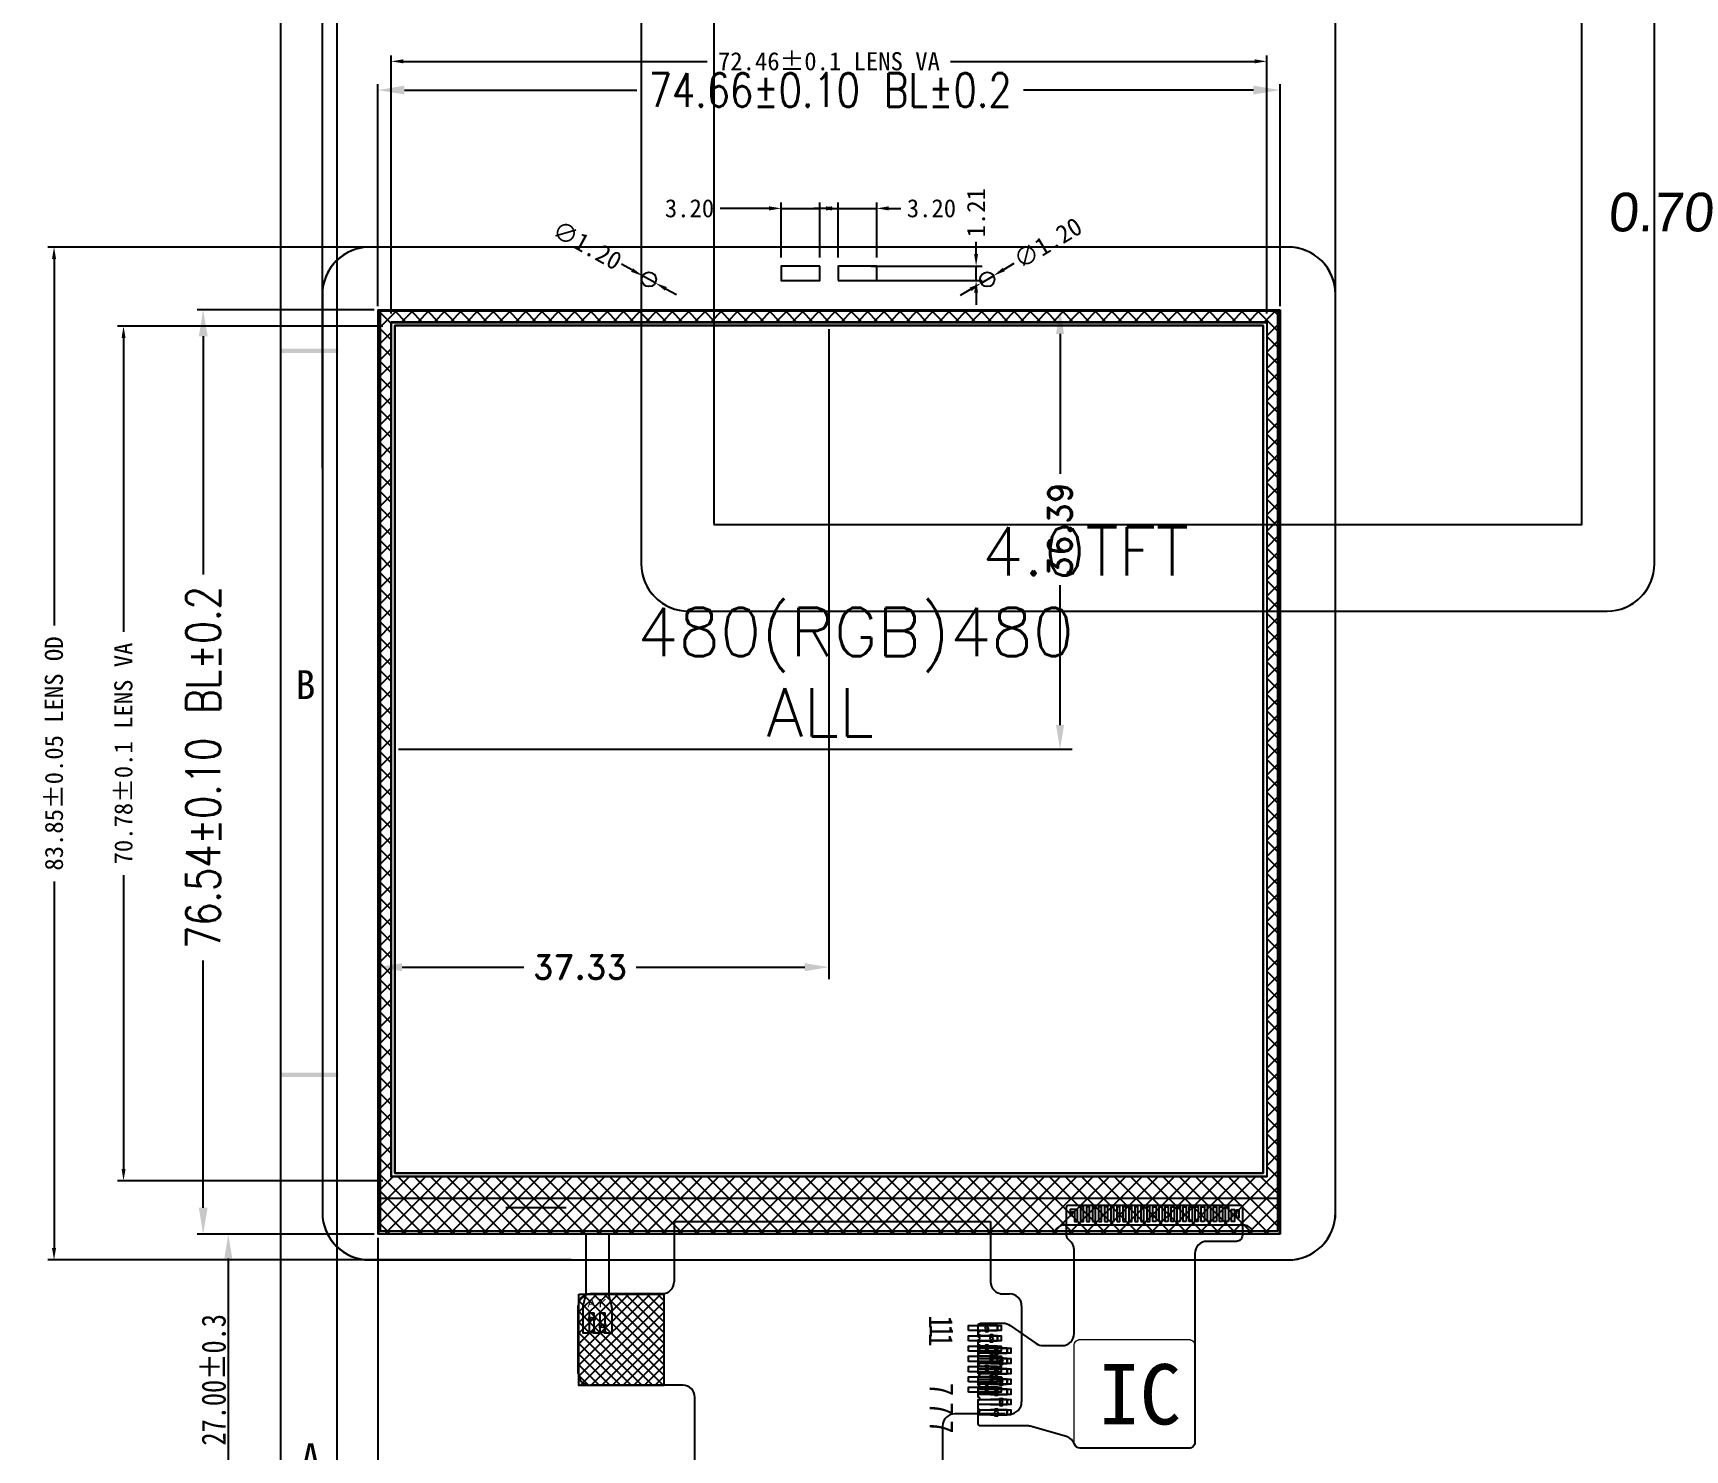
# Model space of a CAD drawing. Extents: x -144 to 4730, y -3845 to 502.
# Drawn here: x 732 to 868.8, y -346.6 to -229.3 of the extents above; entities that cross this region are included whole.
import ezdxf

# ---------------------------------------------------------------- set-up
doc = ezdxf.new("R2010")
doc.units = 0
doc.header["$LTSCALE"] = 15
doc.header["$MEASUREMENT"] = 0
doc.linetypes.add('CENTER', pattern=[0.6, 0.375, -0.075, 0.075, -0.075])
doc.linetypes.add('DASHDOT2', pattern=[0.5, 0.25, -0.125, 0, -0.125])
doc.layers.get('0').update_dxf_attribs({"linetype": 'CONTINUOUS'})
doc.layers.get('Defpoints').update_dxf_attribs({"linetype": 'CONTINUOUS'})
for name, color, linetype in [('02___PRT_ALL_AXES', 7, 'CONTINUOUS'), ('Cover lens', 6, 'CONTINUOUS'), ('dim', 3, 'CONTINUOUS'), ('Format', 7, 'CONTINUOUS'), ('FPC', 5, 'CONTINUOUS'), ('TOP ITO', 3, 'CONTINUOUS')]:
    doc.layers.add(name, color=color, linetype=linetype)
doc.styles.add('A', font='txt.shx', dxfattribs={"width": 0.8})
doc.styles.get("Standard").update_dxf_attribs({"font": 'txt', "width": 0.8})
doc.styles.add('TXT', font='txt.shx')
doc.styles.add('宋体', font='宋体.ttf')
doc.styles.add('标准', font='arial.ttf', dxfattribs={"oblique": 5})
doc.styles.add('标注', font='romand.shx')
doc.dimstyles.new('ISO-25$0', dxfattribs={"dimtxt": 2, "dimasz": 2, "dimexe": 1, "dimexo": 0.3, "dimgap": 0.6, "dimtad": 0, "dimzin": 1, "dimdsep": 46, "dimtxsty": '标注', "dimcen": 0, "dimclrd": 3, "dimclre": 3, "dimclrt": 3, "dimadec": 0, "dimazin": 0, "dimtfac": 1, "dimtmove": 0, "dimatfit": 3, "dimfxl": 0, "dimtolj": 1, "dimarcsym": 0})
doc.dimstyles.new('MSTD', dxfattribs={"dimtxt": 3.2, "dimasz": 1.4, "dimexe": 0.5, "dimexo": 0.5, "dimgap": 0.5, "dimtad": 0, "dimzin": 1, "dimdsep": 46, "dimtxsty": '标准', "dimcen": 0, "dimclrd": 5, "dimclre": 5, "dimclrt": 3, "dimadec": 1, "dimazin": 2, "dimtfac": 0.5, "dimtmove": 0, "dimatfit": 3, "dimfxl": 0, "dimlwd": -1, "dimarcsym": 0})
doc.dimstyles.new('SL', dxfattribs={"dimtxt": 1.5, "dimasz": 1, "dimexe": 0.5, "dimexo": 0.7, "dimgap": 0.5, "dimtad": 0, "dimzin": 1, "dimdsep": 46, "dimtxsty": 'Standard', "dimcen": 0.09, "dimclrd": 256, "dimclre": 256, "dimclrt": 256, "dimadec": 1, "dimazin": 0, "dimtfac": 1, "dimtmove": 0, "dimatfit": 0, "dimfxl": 0, "dimtolj": 1, "dimtzin": 0, "dimarcsym": 0})
doc.dimstyles.new('副本REF(2) 2', dxfattribs={"dimtxt": 2.8, "dimasz": 2.2, "dimexe": 0.5, "dimexo": 0.3, "dimgap": 0.5, "dimtad": 0, "dimzin": 1, "dimdsep": 46, "dimtxsty": 'A', "dimcen": 0.09, "dimclrd": 256, "dimclre": 256, "dimclrt": 256, "dimadec": 1, "dimazin": 2, "dimtfac": 1, "dimtmove": 0, "dimatfit": 3, "dimfxl": 0, "dimtolj": 1, "dimtzin": 0, "dimarcsym": 0})
doc.dimstyles.new('研发标准', dxfattribs={"dimtxt": 2, "dimasz": 2, "dimexe": 1, "dimexo": 0.3, "dimgap": 0.2, "dimtad": 1, "dimzin": 1, "dimdsep": 46, "dimtxsty": 'Standard', "dimcen": 0, "dimazin": 2, "dimtp": 0.05, "dimtm": 0.05, "dimtfac": 1, "dimtofl": 0, "dimtmove": 0, "dimatfit": 3, "dimfxl": 0, "dimtolj": 1, "dimtzin": 0, "dimarcsym": 0})

# ---------------------------------------------------------------- blocks, each defined once
blk = doc.blocks.new('*D447')
at = {"layer": 'Defpoints', "color": 0, "lineweight": -3}
for p in [(839.84, -226.54), (839.84, -264.81), (755.99, -265.97)]:
    blk.add_point(p, dxfattribs=at)
at = {"layer": 'dim', "color": 4, "lineweight": -2}
for p, q in [((755.99, -265.27), (755.99, -226.04)), ((756.99, -226.54), (787.3, -226.54)), ((808.52, -226.54), (838.84, -226.54)), ((839.84, -264.11), (839.84, -226.04))]:
    blk.add_line(p, q, dxfattribs=at)
for points in [[(756.99, -226.71), (756.99, -226.38), (755.99, -226.54)], [(838.84, -226.38), (838.84, -226.71), (839.84, -226.54)]]:
    blk.add_solid(points, dxfattribs=at)
at = {"layer": 'dim', "color": 4, "lineweight": -2, "insert": (797.91, -226.54), "char_height": 1.5, "attachment_point": 5, "style": '宋体'}
blk.add_mtext('\\A1;83.85%%P0.05 LENS OD', dxfattribs=at)
blk = doc.blocks.new('*D448')
at = {"layer": 'Defpoints', "color": 0, "lineweight": -3}
for p in [(773.59, -246.97), (733.78, -330.82), (777.27, -330.82)]:
    blk.add_point(p, dxfattribs=at)
at = {"layer": 'dim', "color": 4, "lineweight": -2}
for p, q in [((772.89, -246.97), (733.28, -246.97)), ((733.78, -247.97), (733.78, -278.29)), ((733.78, -299.5), (733.78, -329.82)), ((776.57, -330.82), (733.28, -330.82))]:
    blk.add_line(p, q, dxfattribs=at)
for points in [[(733.61, -247.97), (733.95, -247.97), (733.78, -246.97)], [(733.95, -329.82), (733.61, -329.82), (733.78, -330.82)]]:
    blk.add_solid(points, dxfattribs=at)
at = {"layer": 'dim', "color": 4, "lineweight": -2, "insert": (733.78, -288.9), "char_height": 1.5, "attachment_point": 5, "rotation": 90, "style": '宋体'}
blk.add_mtext('\\A1;83.85%%P0.05 LENS OD', dxfattribs=at)
blk = doc.blocks.new('*D449')
at = {"layer": 'Defpoints', "color": 0, "lineweight": -3}
for p in [(761.68, -253.51), (739.53, -324.28), (761.68, -324.28)]:
    blk.add_point(p, dxfattribs=at)
at = {"layer": 'dim', "color": 4, "lineweight": -2}
for p, q in [((760.98, -253.51), (739.03, -253.51)), ((739.53, -254.51), (739.53, -278.83)), ((739.53, -298.96), (739.53, -323.28)), ((760.98, -324.28), (739.03, -324.28))]:
    blk.add_line(p, q, dxfattribs=at)
for points in [[(739.37, -254.51), (739.7, -254.51), (739.53, -253.51)], [(739.7, -323.28), (739.37, -323.28), (739.53, -324.28)]]:
    blk.add_solid(points, dxfattribs=at)
at = {"layer": 'dim', "color": 4, "lineweight": -2, "insert": (739.53, -288.9), "char_height": 1.5, "attachment_point": 5, "rotation": 90, "style": '宋体'}
blk.add_mtext('\\A1;70.78%%P0.1 LENS VA', dxfattribs=at)
blk = doc.blocks.new('*D450')
at = {"layer": 'Defpoints', "color": 0, "lineweight": -3}
for p in [(834.14, -231.6), (761.68, -253.16), (834.14, -253.16)]:
    blk.add_point(p, dxfattribs=at)
at = {"layer": 'dim', "color": 4, "lineweight": -2}
for p, q in [((761.68, -252.46), (761.68, -231.1)), ((762.68, -231.6), (787.84, -231.6)), ((807.97, -231.6), (833.14, -231.6)), ((834.14, -252.46), (834.14, -231.1))]:
    blk.add_line(p, q, dxfattribs=at)
for points in [[(762.68, -231.76), (762.68, -231.43), (761.68, -231.6)], [(833.14, -231.43), (833.14, -231.76), (834.14, -231.6)]]:
    blk.add_solid(points, dxfattribs=at)
at = {"layer": 'dim', "color": 4, "lineweight": -2, "insert": (797.91, -231.6), "char_height": 1.5, "attachment_point": 5, "style": '宋体'}
blk.add_mtext('\\A1;72.46%%P0.1 LENS VA', dxfattribs=at)
blk = doc.blocks.new('*D451')
at = {"layer": 'Defpoints', "color": 0, "lineweight": -3}
for p in [(797.16, -243.77), (793.96, -248.54), (797.16, -248.54)]:
    blk.add_point(p, dxfattribs=at)
at = {"layer": 'dim', "color": 4, "lineweight": -2}
for p, q in [((793.96, -247.84), (793.96, -243.27)), ((797.16, -247.84), (797.16, -243.27)), ((792.96, -243.77), (788.9, -243.77)), ((793.96, -243.77), (797.16, -243.77)), ((798.16, -243.77), (799.16, -243.77))]:
    blk.add_line(p, q, dxfattribs=at)
for points in [[(792.96, -243.6), (792.96, -243.94), (793.96, -243.77)], [(798.16, -243.94), (798.16, -243.6), (797.16, -243.77)]]:
    blk.add_solid(points, dxfattribs=at)
at = {"layer": 'dim', "color": 4, "lineweight": -2, "insert": (786.37, -243.77), "char_height": 1.5, "attachment_point": 5, "style": '宋体'}
blk.add_mtext('\\A1;3.20', dxfattribs=at)
blk = doc.blocks.new('*D452')
at = {"layer": 'Defpoints', "color": 0, "lineweight": -3}
for p in [(801.86, -243.77), (798.66, -248.54), (801.86, -248.54)]:
    blk.add_point(p, dxfattribs=at)
at = {"layer": 'dim', "color": 4, "lineweight": -2}
for p, q in [((798.66, -247.84), (798.66, -243.27)), ((801.86, -247.84), (801.86, -243.27)), ((797.66, -243.77), (796.66, -243.77)), ((798.66, -243.77), (801.86, -243.77)), ((802.86, -243.77), (803.86, -243.77))]:
    blk.add_line(p, q, dxfattribs=at)
for points in [[(797.66, -243.6), (797.66, -243.94), (798.66, -243.77)], [(802.86, -243.94), (802.86, -243.6), (801.86, -243.77)]]:
    blk.add_solid(points, dxfattribs=at)
at = {"layer": 'dim', "color": 4, "lineweight": -2, "insert": (806.39, -243.77), "char_height": 1.5, "attachment_point": 5, "style": '宋体'}
blk.add_mtext('\\A1;3.20', dxfattribs=at)
blk = doc.blocks.new('*D453')
at = {"layer": 'Defpoints', "color": 0, "lineweight": -3}
for p in [(800.71, -248.54), (810.09, -248.54), (800.71, -249.75)]:
    blk.add_point(p, dxfattribs=at)
at = {"layer": 'dim', "color": 4, "lineweight": -2}
for p, q in [((810.09, -247.54), (810.09, -246.54)), ((801.41, -248.54), (810.59, -248.54)), ((810.09, -249.75), (810.09, -248.54)), ((801.41, -249.75), (810.59, -249.75)), ((810.09, -250.75), (810.09, -251.75))]:
    blk.add_line(p, q, dxfattribs=at)
for points in [[(810.25, -247.54), (809.92, -247.54), (810.09, -248.54)], [(809.92, -250.75), (810.25, -250.75), (810.09, -249.75)]]:
    blk.add_solid(points, dxfattribs=at)
at = {"layer": 'dim', "color": 4, "lineweight": -2, "insert": (810.09, -244.13), "char_height": 1.5, "attachment_point": 5, "rotation": 90, "style": '宋体'}
blk.add_mtext('\\A1;1.21', dxfattribs=at)
blk = doc.blocks.new('*D416')
at = {"color": 0, "lineweight": -2}
for p, q in [((1666.61, -621.13), (1666.61, -676.26)), ((1703.94, -622.43), (1703.94, -676.26))]:
    blk.add_line(p, q, dxfattribs=at)
at = {"lineweight": -2}
for p, q in [((1668.61, -675.26), (1678.7, -675.26)), ((1687.99, -675.26), (1701.94, -675.26))]:
    blk.add_line(p, q, dxfattribs=at)
at = {"linetype": 'Continuous', "lineweight": -2}
for points in [[(1668.61, -675.59), (1668.61, -674.93), (1666.61, -675.26)], [(1701.94, -674.93), (1701.94, -675.59), (1703.94, -675.26)]]:
    blk.add_solid(points, dxfattribs=at)
at = {"layer": 'Defpoints', "color": 0, "linetype": 'Continuous', "lineweight": -3}
for p in [(1666.61, -620.83), (1703.94, -622.13), (1703.94, -675.26)]:
    blk.add_point(p, dxfattribs=at)
at = {"linetype": 'Continuous', "lineweight": -2, "insert": (1683.35, -675.26), "char_height": 2, "attachment_point": 5, "style": '标注'}
blk.add_mtext('\\A1;37.33', dxfattribs=at)
blk = doc.blocks.new('*D417')
at = {"color": 0, "linetype": 'Continuous', "lineweight": -2}
for p, q in [((1668.31, -620.83), (1724.06, -620.83)), ((1668.31, -657.22), (1724.06, -657.22))]:
    blk.add_line(p, q, dxfattribs=at)
at = {"linetype": 'Continuous', "lineweight": -2}
for p, q in [((1723.06, -622.83), (1723.06, -634.43)), ((1723.06, -655.22), (1723.06, -643.63))]:
    blk.add_line(p, q, dxfattribs=at)
at = {"linetype": 'Continuous'}
for points in [[(1722.73, -622.83), (1723.4, -622.83), (1723.06, -620.83)], [(1722.73, -655.22), (1723.4, -655.22), (1723.06, -657.22)]]:
    blk.add_solid(points, dxfattribs=at)
at = {"layer": 'Defpoints', "color": 0, "linetype": 'Continuous'}
for p in [(1668.01, -620.83), (1668.01, -657.22), (1723.06, -657.22)]:
    blk.add_point(p, dxfattribs=at)
at = {"linetype": 'Continuous', "insert": (1723.06, -639.03), "char_height": 2, "attachment_point": 5, "rotation": 90, "style": '标注'}
blk.add_mtext('\\A1;36.39', dxfattribs=at)
blk = doc.blocks.new('*D418')
at = {"color": 0, "lineweight": -2}
for p, q in [((1666.31, -697.37), (1653.23, -697.37)), ((1654.23, -699.37), (1654.23, -722.37)), ((1696.47, -724.37), (1653.23, -724.37))]:
    blk.add_line(p, q, dxfattribs=at)
for points in [[(1653.9, -699.37), (1654.56, -699.37), (1654.23, -697.37)], [(1654.56, -722.37), (1653.9, -722.37), (1654.23, -724.37)]]:
    blk.add_solid(points, dxfattribs=at)
at = {"layer": 'Defpoints', "color": 0, "lineweight": -3}
for p in [(1666.61, -697.37), (1654.23, -724.37), (1696.77, -724.37)]:
    blk.add_point(p, dxfattribs=at)
at = {"color": 0, "lineweight": -2, "insert": (1653.03, -709.42), "char_height": 2, "attachment_point": 5, "rotation": 90}
blk.add_mtext('\\A1;27.00%%P0.3', dxfattribs=at)
blk = doc.blocks.new('*D419')
at = {"color": 0, "lineweight": -2}
for p, q in [((1666.61, -697.67), (1666.61, -738.02)), ((1692.84, -724.47), (1692.84, -738.02)), ((1668.61, -737.02), (1690.84, -737.02))]:
    blk.add_line(p, q, dxfattribs=at)
at = {"color": 0}
for points in [[(1668.61, -736.69), (1668.61, -737.35), (1666.61, -737.02)], [(1690.84, -736.69), (1690.84, -737.35), (1692.84, -737.02)]]:
    blk.add_solid(points, dxfattribs=at)
at = {"layer": 'Defpoints', "color": 0}
for p in [(1666.61, -697.37), (1692.84, -724.17), (1692.84, -737.02)]:
    blk.add_point(p, dxfattribs=at)
at = {"color": 0, "insert": (1679.73, -735.82), "char_height": 2, "attachment_point": 5}
blk.add_mtext('\\A1;26.23%%p0.3', dxfattribs=at)
blk = doc.blocks.new('*D422')
at = {"linetype": 'ByBlock', "lineweight": -2}
for p, q in [((1666.61, -620.53), (1666.61, -602.15)), ((1668.81, -602.65), (1688.05, -602.65)), ((1739.07, -602.65), (1720.04, -602.65)), ((1741.27, -620.53), (1741.27, -602.15))]:
    blk.add_line(p, q, dxfattribs=at)
at = {"linetype": 'ByBlock'}
for points in [[(1668.81, -602.28), (1668.81, -603.02), (1666.61, -602.65)], [(1739.07, -602.28), (1739.07, -603.02), (1741.27, -602.65)]]:
    blk.add_solid(points, dxfattribs=at)
at = {"layer": 'Defpoints', "color": 0, "linetype": 'ByBlock'}
for p in [(1666.61, -602.65), (1666.61, -620.83), (1741.27, -620.83)]:
    blk.add_point(p, dxfattribs=at)
at = {"linetype": 'ByBlock', "insert": (1704.04, -602.65), "char_height": 2.8, "attachment_point": 5, "style": 'A'}
blk.add_mtext('\\A1;74.66±0.10 BL%%P0.2', dxfattribs=at)
blk = doc.blocks.new('*D424')
at = {"linetype": 'ByBlock', "lineweight": -2}
for p, q in [((1666.31, -620.83), (1651.65, -620.83)), ((1652.15, -623.03), (1652.15, -642.74)), ((1652.15, -695.17), (1652.15, -674.72)), ((1666.31, -697.37), (1651.65, -697.37))]:
    blk.add_line(p, q, dxfattribs=at)
at = {"linetype": 'ByBlock'}
for points in [[(1651.79, -623.03), (1652.52, -623.03), (1652.15, -620.83)], [(1651.79, -695.17), (1652.52, -695.17), (1652.15, -697.37)]]:
    blk.add_solid(points, dxfattribs=at)
at = {"layer": 'Defpoints', "color": 0, "linetype": 'ByBlock'}
for p in [(1666.61, -620.83), (1652.15, -697.37), (1666.61, -697.37)]:
    blk.add_point(p, dxfattribs=at)
at = {"linetype": 'ByBlock', "insert": (1652.15, -658.73), "char_height": 2.8, "attachment_point": 5, "rotation": 90, "style": 'A'}
blk.add_mtext('\\A1;76.54±0.10 BL%%P0.2', dxfattribs=at)
blk = doc.blocks.new('*D457')
at = {"layer": 'Defpoints', "color": 0, "lineweight": -3}
for p in [(782.49, -249.36), (783.54, -249.94)]:
    blk.add_point(p, dxfattribs=at)
at = {"layer": 'dim', "color": 4, "lineweight": -2}
for p, q in [((781.61, -248.87), (780.74, -248.39)), ((783.54, -249.94), (782.49, -249.36)), ((784.41, -250.42), (785.29, -250.91))]:
    blk.add_line(p, q, dxfattribs=at)
for points in [[(781.69, -248.73), (781.53, -249.02), (782.49, -249.36)], [(784.33, -250.57), (784.49, -250.28), (783.54, -249.94)]]:
    blk.add_solid(points, dxfattribs=at)
at = {"layer": 'dim', "color": 4, "lineweight": -2, "insert": (777.9, -246.82), "char_height": 1.5, "attachment_point": 5, "rotation": 331.0303, "style": '宋体'}
blk.add_mtext('\\A1;∅1.20', dxfattribs=at)
blk = doc.blocks.new('*D458')
at = {"layer": 'Defpoints', "color": 0, "lineweight": -3}
for p in [(810.5, -249.96), (811.53, -249.34)]:
    blk.add_point(p, dxfattribs=at)
at = {"layer": 'dim', "color": 4, "lineweight": -2}
for p, q in [((812.38, -248.83), (813.24, -248.31)), ((810.5, -249.96), (811.53, -249.34)), ((809.64, -250.47), (808.78, -250.99))]:
    blk.add_line(p, q, dxfattribs=at)
for points in [[(812.47, -248.97), (812.3, -248.68), (811.53, -249.34)], [(809.55, -250.33), (809.72, -250.61), (810.5, -249.96)]]:
    blk.add_solid(points, dxfattribs=at)
at = {"layer": 'dim', "color": 4, "lineweight": -2, "insert": (816.02, -246.64), "char_height": 1.5, "attachment_point": 5, "rotation": 30.9506, "style": '宋体'}
blk.add_mtext('\\A1;∅1.20', dxfattribs=at)
blk = doc.blocks.new('*D469')
at = {"layer": 'Defpoints', "color": 0, "lineweight": -3}
for p in [(874.15, -244.1), (874.15, -246.97), (874.85, -246.97)]:
    blk.add_point(p, dxfattribs=at)
at = {"layer": 'dim', "color": 5}
for p, q in [((872.75, -244.1), (871.35, -244.1)), ((874.85, -244.1), (874.15, -244.1)), ((876.25, -244.1), (877.65, -244.1))]:
    blk.add_line(p, q, dxfattribs=at)
at = {"layer": 'dim', "color": 5, "lineweight": -2}
for p, q in [((874.15, -246.47), (874.15, -243.6)), ((874.85, -246.47), (874.85, -243.6))]:
    blk.add_line(p, q, dxfattribs=at)
at = {"layer": 'dim', "color": 5}
for points in [[(872.75, -243.87), (872.75, -244.34), (874.15, -244.1)], [(876.25, -244.34), (876.25, -243.87), (874.85, -244.1)]]:
    blk.add_solid(points, dxfattribs=at)
at = {"layer": 'dim', "color": 3, "lineweight": -2, "insert": (866.7, -244.1), "char_height": 3.2, "attachment_point": 5, "style": '标准'}
blk.add_mtext('0.70', dxfattribs=at)
blk = doc.blocks.new('3')
h = blk.add_hatch()
h.set_pattern_fill('ANSI37', color=256, scale=0.3)
h.set_pattern_definition([(45, (-162.6939, -987.1365), (-0.6735192, 0.6735192), []), (135, (-162.6939, -987.1365), (-0.6735192, -0.6735192), [])])
h.paths.add_polyline_path([(1703.942, -692.56), (1667.712, -692.56), (1667.712, -621.88), (1703.942, -621.88), (1703.942, -620.88), (1666.662, -620.88), (1666.662, -697.33), (1703.942, -697.33)])
h.paths.add_polyline_path([(1741.222, -620.88), (1703.942, -620.88), (1703.942, -621.88), (1740.172, -621.88), (1740.172, -692.56), (1703.942, -692.56), (1703.942, -697.33), (1741.222, -697.33)])
h = blk.add_hatch()
h.set_pattern_fill('ANSI37', color=256, scale=5, style=0)
h.set_pattern_definition([(45, (-9613.2574, 1807.86614), (-0.441941738, 0.441941738), []), (135, (-9613.2574, 1807.86614), (-0.441941738, -0.441941738), [])])
h.paths.add_polyline_path([(1683.246, -702.317), (1690.284, -702.317), (1690.284, -709.888), (1683.246, -709.888)])
for p, q in [((1666.612, -620.83), (1741.272, -620.83)), ((1666.612, -620.83), (1666.612, -697.37)), ((1741.272, -620.83), (1741.272, -697.37)), ((1666.662, -694.55), (1666.612, -694.55)), ((1666.612, -695.35), (1666.662, -695.35)), ((1741.222, -694.55), (1741.272, -694.55)), ((1741.222, -695.35), (1741.272, -695.35)), ((1691.125, -696.308), (1691.125, -699.49)), ((1691.125, -696.308), (1717.316, -696.308)), ((1691.125, -697.108), (1691.125, -701.3)), ((1717.316, -696.308), (1717.316, -701.3)), ((1717.316, -697.108), (1717.316, -701.3)), ((1741.272, -697.37), (1666.612, -697.37)), ((1681.752, -697.33), (1681.752, -697.37)), ((1683.812, -697.33), (1683.812, -702.309)), ((1685.712, -697.33), (1685.712, -702.309)), ((1687.752, -697.33), (1687.752, -697.37)), ((1720.132, -697.33), (1720.132, -697.37)), ((1726.132, -697.33), (1726.132, -697.37)), ((1683.797, -702.43), (1683.577, -703.31)), ((1690.284, -702.3), (1684.179, -702.3)), ((1685.727, -702.43), (1685.947, -703.31)), ((1718.101, -702.3), (1718.886, -702.3)), ((1683.179, -708.871), (1683.179, -703.3)), ((1683.562, -703.432), (1683.562, -705.57)), ((1684.112, -703.87), (1684.512, -703.87)), ((1684.112, -704.189), (1684.112, -703.87)), ((1684.512, -704.189), (1684.512, -703.87)), ((1685.012, -703.87), (1685.412, -703.87)), ((1685.012, -704.789), (1685.012, -703.87)), ((1685.412, -704.789), (1685.412, -703.87)), ((1685.962, -703.432), (1685.962, -705.57)), ((1719.886, -703.3), (1719.886, -711.248)), ((1684.112, -705.389), (1684.112, -704.552)), ((1684.512, -705.389), (1684.512, -704.552)), ((1685.012, -705.389), (1685.012, -705.151)), ((1685.412, -705.389), (1685.412, -705.151)), ((1684.192, -705.57), (1683.562, -705.57)), ((1685.092, -705.57), (1684.432, -705.57)), ((1685.962, -705.57), (1685.332, -705.57)), ((1691.844, -709.871), (1684.179, -709.871)), ((1692.844, -724.17), (1692.844, -710.871)), ((1718.508, -712.248), (1714.344, -712.248)), ((1713.344, -713.248), (1713.344, -724.17))]:
    blk.add_line(p, q)
at = {"linetype": 'ByBlock', "ltscale": 5}
for p, q in [((1666.662, -620.88), (1741.222, -620.88)), ((1666.662, -620.88), (1666.662, -697.33)), ((1667.712, -621.88), (1667.712, -692.56)), ((1667.712, -621.88), (1740.172, -621.88)), ((1740.172, -621.88), (1740.172, -692.56)), ((1741.222, -620.88), (1741.222, -697.33)), ((1667.712, -692.56), (1740.172, -692.56)), ((1741.222, -697.33), (1666.662, -697.33))]:
    blk.add_line(p, q, dxfattribs=at)
at = {"linetype": 'Continuous'}
for points in [[(1666.814, -620.932), (1741.07, -620.932), (1741.07, -697.108), (1666.814, -697.108)], [(1666.814, -620.932), (1741.07, -620.932), (1741.07, -694.408), (1666.814, -694.408)], [(1668.014, -622.132), (1739.87, -622.132), (1739.87, -692.308), (1668.014, -692.308)], [(1716.512, -704.925), (1716.783, -704.925)], [(1716.512, -704.925), (1716.783, -704.925)], [(1716.783, -705.345), (1716.512, -705.345)], [(1716.783, -705.345), (1716.512, -705.345)], [(1717.212, -704.925), (1717.899, -704.925), (1717.899, -705.345), (1717.212, -705.345), (1717.899, -705.345), (1717.899, -704.925)], [(1717.212, -704.925), (1717.899, -704.925), (1717.899, -705.345), (1717.212, -705.345), (1717.899, -705.345), (1717.899, -704.925)], [(1716.512, -705.775), (1717.183, -705.775)], [(1716.512, -705.775), (1717.183, -705.775)], [(1717.183, -706.195), (1716.512, -706.195)], [(1717.183, -706.195), (1716.512, -706.195)], [(1716.512, -706.625), (1716.783, -706.625)], [(1716.512, -706.625), (1716.783, -706.625)], [(1717.212, -706.625), (1717.899, -706.625), (1717.899, -707.045), (1717.212, -707.045), (1717.899, -707.045), (1717.899, -706.625)], [(1717.212, -706.625), (1717.899, -706.625), (1717.899, -707.045), (1717.212, -707.045), (1717.899, -707.045), (1717.899, -706.625)], [(1717.612, -705.775), (1717.899, -705.775), (1717.899, -706.195), (1717.612, -706.195), (1717.899, -706.195), (1717.899, -705.775)], [(1717.612, -705.775), (1717.899, -705.775), (1717.899, -706.195), (1717.612, -706.195), (1717.899, -706.195), (1717.899, -705.775)], [(1716.783, -707.045), (1716.512, -707.045)], [(1716.783, -707.045), (1716.512, -707.045)], [(1716.512, -707.475), (1717.183, -707.475)], [(1716.512, -707.475), (1717.183, -707.475)], [(1717.183, -707.895), (1716.512, -707.895)], [(1717.183, -707.895), (1716.512, -707.895)], [(1717.612, -707.475), (1717.899, -707.475), (1717.899, -707.895), (1717.612, -707.895), (1717.899, -707.895), (1717.899, -707.475)], [(1717.612, -707.475), (1717.899, -707.475), (1717.899, -707.895), (1717.612, -707.895), (1717.899, -707.895), (1717.899, -707.475)], [(1716.512, -708.325), (1716.783, -708.325)], [(1716.512, -708.325), (1716.783, -708.325)], [(1716.783, -708.745), (1716.512, -708.745)], [(1716.512, -709.175), (1717.183, -709.175)], [(1716.512, -709.175), (1717.183, -709.175)], [(1717.212, -708.325), (1717.899, -708.325), (1717.899, -708.745), (1717.212, -708.745), (1717.899, -708.745), (1717.899, -708.325)], [(1717.212, -708.325), (1717.899, -708.325), (1717.899, -708.745), (1717.212, -708.745), (1717.899, -708.745), (1717.899, -708.325)], [(1717.612, -709.175), (1717.899, -709.175), (1717.899, -709.595), (1717.612, -709.595), (1717.899, -709.595), (1717.899, -709.175)], [(1717.612, -709.175), (1717.899, -709.175), (1717.899, -709.595), (1717.612, -709.595), (1717.899, -709.595), (1717.899, -709.175)], [(1717.183, -709.595), (1716.512, -709.595)], [(1717.183, -709.595), (1716.512, -709.595)], [(1716.512, -710.025), (1716.783, -710.025)], [(1716.512, -710.025), (1716.783, -710.025)], [(1716.783, -710.445), (1716.512, -710.445)], [(1716.783, -710.445), (1716.512, -710.445)], [(1717.212, -710.025), (1717.899, -710.025), (1717.899, -710.445), (1717.212, -710.445), (1717.899, -710.445), (1717.899, -710.025)], [(1717.212, -710.025), (1717.899, -710.025), (1717.899, -710.445), (1717.212, -710.445), (1717.899, -710.445), (1717.899, -710.025)]]:
    blk.add_lwpolyline(points, close=True, dxfattribs=at)
at = {"linetype": 'DASHDOT2'}
blk.add_lwpolyline([(1668.014, -622.132), (1739.87, -622.132), (1739.87, -692.308), (1668.014, -692.308)], close=True, dxfattribs=at)
blk.add_lwpolyline([(1683.246, -702.317), (1690.284, -702.317), (1690.284, -709.888), (1683.246, -709.888)], close=True)
at = {"flags": 128}
for points in [[(1715.498, -705.345), (1715.498, -704.925), (1718.199, -704.925), (1718.199, -705.345)], [(1715.498, -705.345), (1715.498, -704.925), (1718.199, -704.925), (1718.199, -705.345)], [(1715.498, -706.195), (1715.498, -705.775), (1718.199, -705.775), (1718.199, -706.195)], [(1715.498, -706.195), (1715.498, -705.775), (1718.199, -705.775), (1718.199, -706.195)], [(1715.498, -707.045), (1715.498, -706.625), (1718.199, -706.625), (1718.199, -707.045)], [(1715.498, -707.045), (1715.498, -706.625), (1718.199, -706.625), (1718.199, -707.045)], [(1715.498, -707.895), (1715.498, -707.475), (1718.199, -707.475), (1718.199, -707.895)], [(1715.498, -707.895), (1715.498, -707.475), (1718.199, -707.475), (1718.199, -707.895)], [(1715.498, -708.745), (1715.498, -708.325), (1718.199, -708.325), (1718.199, -708.745)], [(1715.498, -708.745), (1715.498, -708.325), (1718.199, -708.325), (1718.199, -708.745)], [(1715.498, -709.595), (1715.498, -709.175), (1718.199, -709.175), (1718.199, -709.595)], [(1715.498, -709.595), (1715.498, -709.175), (1718.199, -709.175), (1718.199, -709.595)], [(1715.498, -710.445), (1715.498, -710.025), (1718.199, -710.025), (1718.199, -710.445)], [(1715.498, -710.445), (1715.498, -710.025), (1718.199, -710.025), (1718.199, -710.445)]]:
    blk.add_lwpolyline(points, close=True, dxfattribs=at)
for points in [[(1716.512, -704.925, 0.2014423), (1716.298, -704.835)], [(1716.298, -705.435, 0.2014423), (1716.512, -705.345)], [(1717.212, -704.925, 0.4199248), (1716.783, -704.925)], [(1716.783, -705.345, 0.4199248), (1717.212, -705.345)], [(1716.512, -705.775, 0.2014423), (1716.298, -705.685)], [(1716.298, -706.285, 0.2014423), (1716.512, -706.195)], [(1716.512, -706.625, 0.2014423), (1716.298, -706.535)], [(1717.212, -706.625, 0.4199248), (1716.783, -706.625)], [(1717.612, -705.775, 0.4199248), (1717.183, -705.775)], [(1717.183, -706.195, 0.4199248), (1717.612, -706.195)], [(1716.298, -707.135, 0.2014423), (1716.512, -707.045)], [(1716.512, -707.475, 0.2014423), (1716.298, -707.385)], [(1716.298, -707.985, 0.2014423), (1716.512, -707.895)], [(1716.783, -707.045, 0.4199248), (1717.212, -707.045)], [(1717.612, -707.475, 0.4199248), (1717.183, -707.475)], [(1717.183, -707.895, 0.4199248), (1717.612, -707.895)], [(1716.512, -708.325, 0.2014423), (1716.298, -708.235)], [(1716.298, -708.835, 0.2014423), (1716.512, -708.745)], [(1716.512, -709.175, 0.2014423), (1716.298, -709.085)], [(1717.212, -708.325, 0.4199248), (1716.783, -708.325)], [(1716.783, -708.745, 0.4199248), (1717.212, -708.745)], [(1717.612, -709.175, 0.4199248), (1717.183, -709.175)], [(1716.298, -709.685, 0.2014423), (1716.512, -709.595, 0.2014423)], [(1716.512, -710.025, 0.2014423), (1716.298, -709.935)], [(1716.298, -710.535, 0.2014423), (1716.512, -710.445)], [(1717.212, -710.025, 0.4199248), (1716.783, -710.025)], [(1716.783, -710.445, 0.4199248), (1717.212, -710.445)], [(1717.183, -709.595, 0.4199248), (1717.612, -709.595)]]:
    blk.add_lwpolyline(points, format="xyb", dxfattribs=at)
at = {"linetype": 'Continuous', "flags": 128}
blk.add_lwpolyline([(1716.298, -706.96, 1), (1716.298, -706.71)], format="xyb", dxfattribs=at)
for centre in [(1684.312, -704.371), (1685.212, -704.97)]:
    blk.add_circle(centre, 0.12)
at = {"linetype": 'Continuous'}
for centre in [(1716.998, -705.135), (1716.998, -705.135), (1716.998, -706.835), (1716.998, -706.835), (1717.398, -705.985), (1717.398, -705.985), (1717.398, -707.685), (1717.398, -707.685), (1716.998, -708.535), (1716.998, -708.535), (1717.398, -709.385), (1717.398, -709.385), (1716.998, -710.235), (1716.998, -710.235)]:
    blk.add_circle(centre, 0.125, dxfattribs=at)
for centre, radius, start, end in [((1690.125, -701.3), 1, 270, 0), ((1718.316, -701.3), 1, 180, 270), ((1684.179, -703.3), 1, 90, 180), ((1683.312, -702.309), 0.5, 345.96376, 0), ((1686.212, -702.309), 0.5, 180, 194.03624), ((1718.886, -703.3), 1, 0, 90), ((1684.062, -703.432), 0.5, 165.96376, 180), ((1685.462, -703.432), 0.5, 0, 14.03624), ((1684.312, -704.371), 0.27, 137.78826, 222.21174), ((1684.312, -705.57), 0.27, 137.79455, 180), ((1684.312, -704.371), 0.27, 317.80085, 42.19915), ((1684.312, -705.57), 0.27, 0, 42.20545), ((1685.212, -704.97), 0.27, 137.79455, 222.20545), ((1685.212, -705.57), 0.27, 137.79455, 180), ((1685.212, -704.97), 0.27, 317.79455, 42.20545), ((1685.212, -705.57), 0.27, 0, 42.20545), ((1684.312, -705.57), 0.12, 0, 180), ((1685.212, -705.57), 0.12, 0, 180), ((1684.179, -708.871), 1, 180, 270), ((1691.844, -710.871), 1, 0, 90), ((1714.344, -713.248), 1, 90, 180), ((1718.886, -711.248), 1, 270, 0)]:
    blk.add_arc(centre, radius, start, end)
at = {"linetype": 'Continuous', "insert": (1688.057, -638.833), "char_height": 4, "width": 43.73644, "attachment_point": 1, "style": 'TXT'}
blk.add_mtext('{\\C256;        4.0TFT  \\P480(RGB)480\\P   ALL}', dxfattribs=at)
at = {"char_height": 0.7, "width": 1.32657, "attachment_point": 1, "style": '宋体'}
for s, insert in [('{\\fArial|b0|i0|c0|p32;\\C0;A}', (1683.956, -702.712)), ('{\\fArial|b0|i0|c0|p32;\\C0;K}', (1684.894, -702.726))]:
    blk.add_mtext(s, dxfattribs=dict(at, insert=insert))
at = {"char_height": 2, "width": 1.04821, "attachment_point": 1, "rotation": 270}
for s, insert in [('{\\fSimSun|b1|i0|c134|p2;\\W0.8;1}', (1714.271, -704.847)), ('{\\fSimSun|b1|i0|c134|p2;\\W0.8;7}', (1714.271, -709.672))]:
    blk.add_mtext(s, dxfattribs=dict(at, insert=insert))
at = {"linetype": 'ByBlock'}
dim = blk.add_linear_dim(base=(1666.612, -602.649), p1=(1741.272, -620.83), p2=(1666.612, -620.83), text='<> BL%%P0.2', dimstyle='副本REF(2) 2', override={"dimtol": 1, "dimtp": 0.1, "dimtm": 0.1}, dxfattribs=at)
dim.commit()
dim.dimension.update_dxf_attribs({"geometry": '*D422', "text_midpoint": (1704.042, -602.649), "dimtype": 160})
dim = blk.add_linear_dim(base=(1652.152, -697.37), p1=(1666.612, -620.83), p2=(1666.612, -697.37), angle=90, text='<> BL%%P0.2', dimstyle='副本REF(2) 2', override={"dimtol": 1, "dimtp": 0.1, "dimtm": 0.1}, dxfattribs=at)
dim.commit()
dim.dimension.update_dxf_attribs({"geometry": '*D424', "text_midpoint": (1652.152, -658.731), "dimtype": 160})
at = {"linetype": 'Continuous'}
dim = blk.add_linear_dim(base=(1703.944, -675.259), p1=(1666.612, -620.83), p2=(1703.944, -622.132), dimstyle='ISO-25$0', override={"dimclrd": 256, "dimclre": 0, "dimclrt": 256, "dimfxl": 0.8}, dxfattribs=at)
dim.commit()
dim.dimension.update_dxf_attribs({"geometry": '*D416', "text_midpoint": (1683.346, -675.259), "dimtype": 160})
dim = blk.add_linear_dim(base=(1723.065, -657.222), p1=(1668.014, -620.83), p2=(1668.014, -657.222), angle=90, dimstyle='ISO-25$0', override={"dimclrd": 256, "dimclre": 0, "dimclrt": 256, "dimfxl": 0.8}, dxfattribs=at)
dim.commit()
dim.dimension.update_dxf_attribs({"geometry": '*D417', "text_midpoint": (1723.065, -639.026)})
dim = blk.add_linear_dim(base=(1654.229, -724.37), p1=(1666.612, -697.37), p2=(1696.771, -724.37), angle=90, text='<>%%P0.3', dimstyle='研发标准', override={"dimfxl": 1.25})
dim.commit()
dim.dimension.update_dxf_attribs({"geometry": '*D418', "text_midpoint": (1654.229, -709.42), "dimtype": 160})
dim = blk.add_linear_dim(base=(1692.844, -737.019), p1=(1666.612, -697.37), p2=(1692.844, -724.17), text='<>%%p0.3', dimstyle='研发标准')
dim.commit()
dim.dimension.update_dxf_attribs({"geometry": '*D419', "text_midpoint": (1679.728, -735.819)})

msp = doc.modelspace()

# ---------------------------------------------------------------- linework, layer by layer
at = {"color": 7, "linetype": 'Continuous'}
for p, q in [((782.374, -197.187), (782.374, -273.187)), ((866.224, -273.187), (866.224, -197.187)), ((835.911, -246.973), (759.911, -246.973)), ((755.986, -250.898), (755.986, -326.898)), ((839.836, -326.898), (839.836, -250.898)), ((786.299, -277.112), (862.299, -277.112)), ((759.911, -330.823), (835.911, -330.823))]:
    msp.add_line(p, q, dxfattribs=at)
at = {"color": 6, "linetype": 'Continuous'}
for p, q in [((797.161, -248.543), (793.961, -248.543)), ((793.961, -248.543), (793.961, -249.753)), ((797.161, -249.753), (797.161, -248.543)), ((798.661, -248.543), (798.661, -249.753)), ((801.861, -248.543), (798.661, -248.543)), ((801.861, -249.753), (801.861, -248.543)), ((793.961, -249.753), (797.161, -249.753)), ((798.661, -249.753), (801.861, -249.753))]:
    msp.add_line(p, q, dxfattribs=at)
at = {"color": 1, "linetype": 'CENTER'}
msp.add_line((776.166, -326.519), (771.166, -326.519), dxfattribs=at)
at = {"color": 7, "linetype": 'Continuous', "flags": 128}
for points in [[(862.299, -277.112, 0.4142136), (866.224, -273.187), (866.224, -197.187, 0.4142136), (862.299, -193.262), (786.299, -193.262, 0.4142136), (782.374, -197.187), (782.374, -273.187, 0.4142136), (786.299, -277.112)], [(835.911, -330.823, 0.4142136), (839.836, -326.898), (839.836, -250.898, 0.4142136), (835.911, -246.973), (759.911, -246.973, 0.4142136), (755.986, -250.898), (755.986, -326.898, 0.4142136), (759.911, -330.823)]]:
    msp.add_lwpolyline(points, format="xyb", close=True, dxfattribs=at)
for points in [[(788.369, -269.927), (860.229, -269.927), (860.229, -199.747), (788.369, -199.747)], [(761.981, -323.638), (833.841, -323.638), (833.841, -253.458), (761.981, -253.458)]]:
    msp.add_lwpolyline(points, close=True, dxfattribs=at)
at = {"color": 6, "linetype": 'Continuous', "flags": 128}
for points in [[(797.161, -248.543), (793.961, -248.543), (793.961, -249.753), (797.161, -249.753)], [(798.661, -249.753), (801.861, -249.753), (801.861, -248.543), (798.661, -248.543)]]:
    msp.add_lwpolyline(points, close=True, dxfattribs=at)
at = {"color": 2, "linetype": 'Continuous', "flags": 128}
msp.add_lwpolyline([(761.681, -253.158), (834.137, -253.158), (834.137, -323.934), (761.681, -323.934)], close=True, dxfattribs=at)
at = {"linetype": 'Continuous'}
for points in [[(761.981, -253.458), (833.837, -253.458), (833.837, -323.634), (761.981, -323.634)], [(811.281, -338.132), (811.553, -338.132)], [(811.281, -338.132), (811.553, -338.132)], [(811.553, -338.552), (811.281, -338.552)], [(811.553, -338.552), (811.281, -338.552)], [(811.281, -338.982), (811.953, -338.982)], [(811.281, -338.982), (811.953, -338.982)], [(811.981, -338.132), (812.668, -338.132), (812.668, -338.552), (811.981, -338.552), (812.668, -338.552), (812.668, -338.132)], [(811.981, -338.132), (812.668, -338.132), (812.668, -338.552), (811.981, -338.552), (812.668, -338.552), (812.668, -338.132)], [(812.381, -338.982), (812.668, -338.982), (812.668, -339.402), (812.381, -339.402), (812.668, -339.402), (812.668, -338.982)], [(812.381, -338.982), (812.668, -338.982), (812.668, -339.402), (812.381, -339.402), (812.668, -339.402), (812.668, -338.982)], [(811.953, -339.402), (811.281, -339.402)], [(811.953, -339.402), (811.281, -339.402)], [(811.281, -339.832), (811.553, -339.832)], [(811.281, -339.832), (811.553, -339.832)], [(811.553, -340.252), (811.281, -340.252)], [(811.553, -340.252), (811.281, -340.252)], [(811.981, -339.832), (812.668, -339.832), (812.668, -340.252), (811.981, -340.252), (812.668, -340.252), (812.668, -339.832)], [(811.981, -339.832), (812.668, -339.832), (812.668, -340.252), (811.981, -340.252), (812.668, -340.252), (812.668, -339.832)], [(811.281, -340.682), (811.953, -340.682)], [(811.281, -340.682), (811.953, -340.682)], [(811.953, -341.102), (811.281, -341.102)], [(811.953, -341.102), (811.281, -341.102)], [(811.281, -341.532), (811.553, -341.532)], [(811.281, -341.532), (811.553, -341.532)], [(811.981, -341.532), (812.668, -341.532), (812.668, -341.952), (811.981, -341.952), (812.668, -341.952), (812.668, -341.532)], [(811.981, -341.532), (812.668, -341.532), (812.668, -341.952), (811.981, -341.952), (812.668, -341.952), (812.668, -341.532)], [(812.381, -340.682), (812.668, -340.682), (812.668, -341.102), (812.381, -341.102), (812.668, -341.102), (812.668, -340.682)], [(812.381, -340.682), (812.668, -340.682), (812.668, -341.102), (812.381, -341.102), (812.668, -341.102), (812.668, -340.682)], [(811.553, -341.952), (811.281, -341.952)], [(811.281, -342.382), (811.953, -342.382)], [(811.281, -342.382), (811.953, -342.382)], [(811.953, -342.802), (811.281, -342.802)], [(811.953, -342.802), (811.281, -342.802)], [(812.381, -342.382), (812.668, -342.382), (812.668, -342.802), (812.381, -342.802), (812.668, -342.802), (812.668, -342.382)], [(812.381, -342.382), (812.668, -342.382), (812.668, -342.802), (812.381, -342.802), (812.668, -342.802), (812.668, -342.382)], [(811.281, -343.232), (811.553, -343.232)], [(811.281, -343.232), (811.553, -343.232)], [(811.553, -343.652), (811.281, -343.652)], [(811.553, -343.652), (811.281, -343.652)], [(811.981, -343.232), (812.668, -343.232), (812.668, -343.652), (811.981, -343.652), (812.668, -343.652), (812.668, -343.232)], [(811.981, -343.232), (812.668, -343.232), (812.668, -343.652), (811.981, -343.652), (812.668, -343.652), (812.668, -343.232)]]:
    msp.add_lwpolyline(points, close=True, dxfattribs=at)
at = {"flags": 128}
for points in [[(810.267, -338.552), (810.267, -338.132), (812.968, -338.132), (812.968, -338.552)], [(810.267, -338.552), (810.267, -338.132), (812.968, -338.132), (812.968, -338.552)], [(810.267, -339.402), (810.267, -338.982), (812.968, -338.982), (812.968, -339.402)], [(810.267, -339.402), (810.267, -338.982), (812.968, -338.982), (812.968, -339.402)], [(810.267, -340.252), (810.267, -339.832), (812.968, -339.832), (812.968, -340.252)], [(810.267, -340.252), (810.267, -339.832), (812.968, -339.832), (812.968, -340.252)], [(810.267, -341.102), (810.267, -340.682), (812.968, -340.682), (812.968, -341.102)], [(810.267, -341.102), (810.267, -340.682), (812.968, -340.682), (812.968, -341.102)], [(810.267, -341.952), (810.267, -341.532), (812.968, -341.532), (812.968, -341.952)], [(810.267, -341.952), (810.267, -341.532), (812.968, -341.532), (812.968, -341.952)], [(810.267, -342.802), (810.267, -342.382), (812.968, -342.382), (812.968, -342.802)], [(810.267, -342.802), (810.267, -342.382), (812.968, -342.382), (812.968, -342.802)], [(810.267, -343.652), (810.267, -343.232), (812.968, -343.232), (812.968, -343.652)], [(810.267, -343.652), (810.267, -343.232), (812.968, -343.232), (812.968, -343.652)]]:
    msp.add_lwpolyline(points, close=True, dxfattribs=at)
for points in [[(811.981, -338.132, 0.4199248), (811.553, -338.132)], [(811.553, -338.552, 0.4199248), (811.981, -338.552)], [(812.381, -338.982, 0.4199248), (811.953, -338.982)], [(811.981, -339.832, 0.4199248), (811.553, -339.832)], [(811.553, -340.252, 0.4199248), (811.981, -340.252)], [(811.953, -339.402, 0.4199248), (812.381, -339.402)], [(811.981, -341.532, 0.4199248), (811.553, -341.532)], [(812.381, -340.682, 0.4199248), (811.953, -340.682)], [(811.953, -341.102, 0.4199248), (812.381, -341.102)], [(811.553, -341.952, 0.4199248), (811.981, -341.952)], [(812.381, -342.382, 0.4199248), (811.953, -342.382)], [(811.953, -342.802, 0.4199248), (812.381, -342.802)], [(811.981, -343.232, 0.4199248), (811.553, -343.232)], [(811.553, -343.652, 0.4199248), (811.981, -343.652)]]:
    msp.add_lwpolyline(points, format="xyb", dxfattribs=at)
at = {"linetype": 'Continuous'}
for centre in [(811.767, -338.342), (811.767, -338.342), (811.767, -340.042), (811.767, -340.042), (812.167, -339.192), (812.167, -339.192), (811.767, -341.742), (811.767, -341.742), (812.167, -340.892), (812.167, -340.892), (812.167, -342.592), (812.167, -342.592), (811.767, -343.442), (811.767, -343.442)]:
    msp.add_circle(centre, 0.125, dxfattribs=at)
at = {"color": 7, "linetype": 'Continuous'}
for centre, start, end in [((759.911, -250.898), 90, 180), ((835.911, -250.898), 0, 90), ((786.299, -273.187), 180, 270), ((862.299, -273.187), 270, 0), ((759.911, -326.898), 180, 270), ((835.911, -326.898), 270, 0)]:
    msp.add_arc(centre, 3.925, start, end, dxfattribs=at)
at = {"layer": '02___PRT_ALL_AXES', "color": 7, "linetype": 'Continuous'}
for centre in [(783.011, -249.648), (811.011, -249.648)]:
    msp.add_circle(centre, 0.6, dxfattribs=at)
at = {"layer": 'Cover lens', "color": 6, "flags": 128}
msp.add_lwpolyline([(832.95, -328.427, 0.3029904), (832.211, -327.934), (817.376, -327.934, 0.3029904), (816.637, -328.427)], format="xyb", dxfattribs=at)
at = {"layer": 'dim'}
msp.add_line((818.198, -330.823), (828.862, -330.823), dxfattribs=at)
at = {"layer": 'dim', "flags": 128}
msp.add_lwpolyline([(810.267, -336.257, -0.4142136), (810.467, -336.057), (811.122, -336.057), (812.33, -336.057, -0.153058), (812.901, -336.236), (815.053, -337.733, 0.153058), (815.624, -337.912), (817.198, -337.912, 0.4142136), (818.198, -336.912), (818.198, -335.126), (818.198, -330, 0.2408274), (817.783, -329.19, -0.2408274), (817.576, -328.784), (817.576, -326.484, -0.4142136), (817.776, -326.284), (831.926, -326.284, -0.4142136), (832.126, -326.484), (832.126, -328.784, -0.4142136), (831.626, -329.284), (829.198, -329.284, 0.4142136), (828.198, -330.284), (828.198, -345.912, -0.4142136), (827.698, -346.412), (818.698, -346.412, -0.317632), (818.227, -346.079, 0.242421), (817.559, -345.451), (814.571, -344.596, 0.0698337), (814.296, -344.557), (810.467, -344.557, -0.4142136), (810.267, -344.357), (810.267, -343.432, 1), (810.267, -343.182), (810.267, -342.432, 1), (810.267, -342.182), (810.267, -341.432, 1), (810.267, -341.182), (810.267, -340.432, 1), (810.267, -340.182), (810.267, -339.432, 1), (810.267, -339.182), (810.267, -338.432, 1), (810.267, -338.182), (810.267, -337.432, 1), (810.267, -337.182), (810.267, -336.251)], format="xyb", dxfattribs=at)
at = {"layer": 'Format'}
for p, q in [((752.552, -425.986), (752.552, -88.846)), ((757.199, -421.077), (757.199, -93.601))]:
    msp.add_line(p, q, dxfattribs=at)
for points in [[(757.319, -255.744), (757.319, -255.385), (752.552, -255.744), (752.552, -255.385)], [(757.319, -315.689), (757.319, -315.329), (752.552, -315.689), (752.552, -315.329)]]:
    msp.add_trace(points, dxfattribs=at)
at = {"layer": 'FPC', "color": 40}
for points in [[(818.476, -327.634), (818.476, -326.647), (817.876, -326.647), (817.876, -327.147), (818.026, -327.147), (818.026, -326.847), (818.226, -326.847), (818.226, -327.634)], [(818.726, -327.634), (818.976, -327.634), (818.976, -326.434), (818.726, -326.434)], [(819.226, -327.634), (819.476, -327.634), (819.476, -326.434), (819.226, -326.434)], [(819.726, -327.634), (819.976, -327.634), (819.976, -326.434), (819.726, -326.434)], [(820.226, -327.634), (820.476, -327.634), (820.476, -326.434), (820.226, -326.434)], [(820.726, -327.634), (820.976, -327.634), (820.976, -326.434), (820.726, -326.434)], [(821.226, -327.634), (821.476, -327.634), (821.476, -326.434), (821.226, -326.434)], [(821.726, -327.634), (821.976, -327.634), (821.976, -326.434), (821.726, -326.434)], [(822.226, -327.634), (822.476, -327.634), (822.476, -326.434), (822.226, -326.434)], [(822.726, -327.634), (822.976, -327.634), (822.976, -326.434), (822.726, -326.434)], [(823.226, -327.634), (823.476, -327.634), (823.476, -326.434), (823.226, -326.434)], [(823.726, -327.634), (823.976, -327.634), (823.976, -326.434), (823.726, -326.434)], [(824.226, -327.634), (824.476, -327.634), (824.476, -326.434), (824.226, -326.434)], [(825.476, -327.634), (825.226, -327.634), (825.226, -326.434), (825.476, -326.434)], [(825.976, -327.634), (825.726, -327.634), (825.726, -326.434), (825.976, -326.434)], [(826.476, -327.634), (826.226, -327.634), (826.226, -326.434), (826.476, -326.434)], [(826.976, -327.634), (826.726, -327.634), (826.726, -326.434), (826.976, -326.434)], [(827.476, -327.634), (827.226, -327.634), (827.226, -326.434), (827.476, -326.434)], [(827.976, -327.634), (827.726, -327.634), (827.726, -326.434), (827.976, -326.434)], [(828.476, -327.634), (828.226, -327.634), (828.226, -326.434), (828.476, -326.434)], [(828.976, -327.634), (828.726, -327.634), (828.726, -326.434), (828.976, -326.434)], [(829.476, -327.634), (829.226, -327.634), (829.226, -326.434), (829.476, -326.434)], [(829.976, -327.634), (829.726, -327.634), (829.726, -326.434), (829.976, -326.434)], [(830.476, -327.634), (830.226, -327.634), (830.226, -326.434), (830.476, -326.434)], [(830.976, -327.634), (830.726, -327.634), (830.726, -326.434), (830.976, -326.434)], [(831.476, -327.184), (831.476, -327.634), (831.226, -327.634), (831.226, -326.647), (831.476, -326.647), (831.476, -326.984), (831.676, -326.984), (831.676, -326.684), (831.826, -326.684), (831.826, -327.334), (831.676, -327.334), (831.676, -327.184)]]:
    msp.add_lwpolyline(points, close=True, dxfattribs=at)
at = {"layer": 'FPC', "color": 1}
msp.add_lwpolyline([(824.976, -327.634), (824.726, -327.634), (824.726, -326.434), (824.976, -326.434)], close=True, dxfattribs=at)
at = {"layer": 'FPC', "lineweight": 0}
msp.add_lwpolyline([(818.698, -337.412), (827.698, -337.412, -0.4142136), (828.198, -337.912), (828.198, -345.912, -0.4142136), (827.698, -346.412), (818.698, -346.412, -0.4142136), (818.198, -345.912), (818.198, -337.912, -0.4142136)], format="xyb", close=True, dxfattribs=at)

# ---------------------------------------------------------------- block references
at = {"layer": 'dim'}
msp.add_blockref('3', (-906.029, 368.674), dxfattribs=at)

# ---------------------------------------------------------------- texts
at = {"layer": 'dim', "lineweight": 0, "char_height": 2, "width": 1.04821, "attachment_point": 7, "rotation": 270}
for s, insert in [('{\\fSimSun|b1|i0|c134|p2;\\W0.8;1}', (806.181, -335.407)), ('{\\fSimSun|b1|i0|c134|p2;\\W0.8;1}', (806.181, -336.907)), ('{\\fSimSun|b1|i0|c134|p2;7}', (806.242, -342.599)), ('{\\fSimSun|b1|i0|c134|p2;7}', (806.242, -344.099))]:
    msp.add_mtext(s, dxfattribs=dict(at, insert=insert))
at = {"layer": 'Format'}
for s, p in [('B', (753.779, -284.397)), ('A', (754.202, -348.4))]:
    msp.add_text(s, height=2.398, dxfattribs=at).set_placement(p)
at = {"layer": 'FPC', "color": 1, "lineweight": 0, "insert": (820.234, -339.442), "char_height": 5, "width": 6.41661, "attachment_point": 1, "style": '宋体'}
msp.add_mtext('IC', dxfattribs=at)
at = {"layer": 'TOP ITO', "color": 0, "insert": (824.926, -326.964), "char_height": 0.2, "width": 0.514, "attachment_point": 1, "rotation": 270}
msp.add_mtext('GND', dxfattribs=at)

# ---------------------------------------------------------------- dimensions: what is measured, and where the dimension line sits
at = {"layer": 'dim', "color": 4}
for base, p1, p2, text, picture, middle in [((839.836, -226.543), (755.986, -265.973), (839.836, -264.806), '<>%%P0.05 LENS OD', '*D447', (797.911, -226.543)), ((834.137, -231.597), (761.681, -253.158), (834.137, -253.158), '<>%%P0.1 LENS VA', '*D450', (797.909, -231.597))]:
    dim = msp.add_linear_dim(base=base, p1=p1, p2=p2, text=text, dimstyle='SL', override={"dimtxsty": '宋体', "dimclrd": 4, "dimclre": 4, "dimclrt": 4}, dxfattribs=at)
    dim.commit()
    dim.dimension.update_dxf_attribs({"geometry": picture, "text_midpoint": middle, "dimtype": 160})
dim = msp.add_linear_dim(base=(797.161, -243.769), p1=(793.961, -248.543), p2=(797.161, -248.543), dimstyle='SL', override={"dimtxsty": '宋体', "dimclrd": 4, "dimclre": 4, "dimclrt": 4}, dxfattribs=at)
dim.commit()
dim.dimension.update_dxf_attribs({"geometry": '*D451', "text_midpoint": (786.368, -243.769), "dimtype": 160})
dim = msp.add_linear_dim(base=(801.861, -243.769), p1=(798.661, -248.543), p2=(801.861, -248.543), dimstyle='SL', override={"dimtxsty": '宋体', "dimclrd": 4, "dimclre": 4, "dimclrt": 4}, dxfattribs=at)
dim.commit()
dim.dimension.update_dxf_attribs({"geometry": '*D452', "text_midpoint": (806.389, -243.769)})
dim = msp.add_linear_dim(base=(810.085, -248.543), p1=(800.709, -249.753), p2=(800.709, -248.543), angle=90, dimstyle='SL', override={"dimtxsty": '宋体', "dimclrd": 4, "dimclre": 4, "dimclrt": 4}, dxfattribs=at)
dim.commit()
dim.dimension.update_dxf_attribs({"geometry": '*D453', "text_midpoint": (810.085, -244.129)})
at = {"layer": 'dim'}
dim = msp.add_linear_dim(base=(874.152, -244.103), p1=(874.852, -246.973), p2=(874.152, -246.973), dimstyle='MSTD', override={"dimfxl": 0.5}, dxfattribs=at)
dim.commit()
dim.dimension.update_dxf_attribs({"geometry": '*D469', "text_midpoint": (866.702, -244.103)})
at = {"layer": 'dim', "color": 4}
for p1, p2, picture, middle in [((783.536, -249.939), (782.486, -249.358), '*D457', (777.898, -246.818)), ((810.496, -249.957), (811.525, -249.34), '*D458', (816.023, -246.643))]:
    dim = msp.add_diameter_dim_2p(p1=p1, p2=p2, dimstyle='SL', override={"dimtxsty": '宋体', "dimclrd": 4, "dimclre": 4, "dimclrt": 4}, dxfattribs=at)
    dim.commit()
    dim.dimension.update_dxf_attribs({"geometry": picture, "text_midpoint": middle})
for base, p1, p2, text, picture, middle in [((733.779, -330.823), (773.589, -246.973), (777.265, -330.823), '<>%%P0.05 LENS OD', '*D448', (733.779, -288.898)), ((739.533, -324.284), (761.681, -253.508), (761.681, -324.284), '<>%%P0.1 LENS VA', '*D449', (739.533, -288.896))]:
    dim = msp.add_linear_dim(base=base, p1=p1, p2=p2, angle=90, text=text, dimstyle='SL', override={"dimtxsty": '宋体', "dimclrd": 4, "dimclre": 4, "dimclrt": 4}, dxfattribs=at)
    dim.commit()
    dim.dimension.update_dxf_attribs({"geometry": picture, "text_midpoint": middle, "dimtype": 160})

doc.saveas('drawing.dxf')
